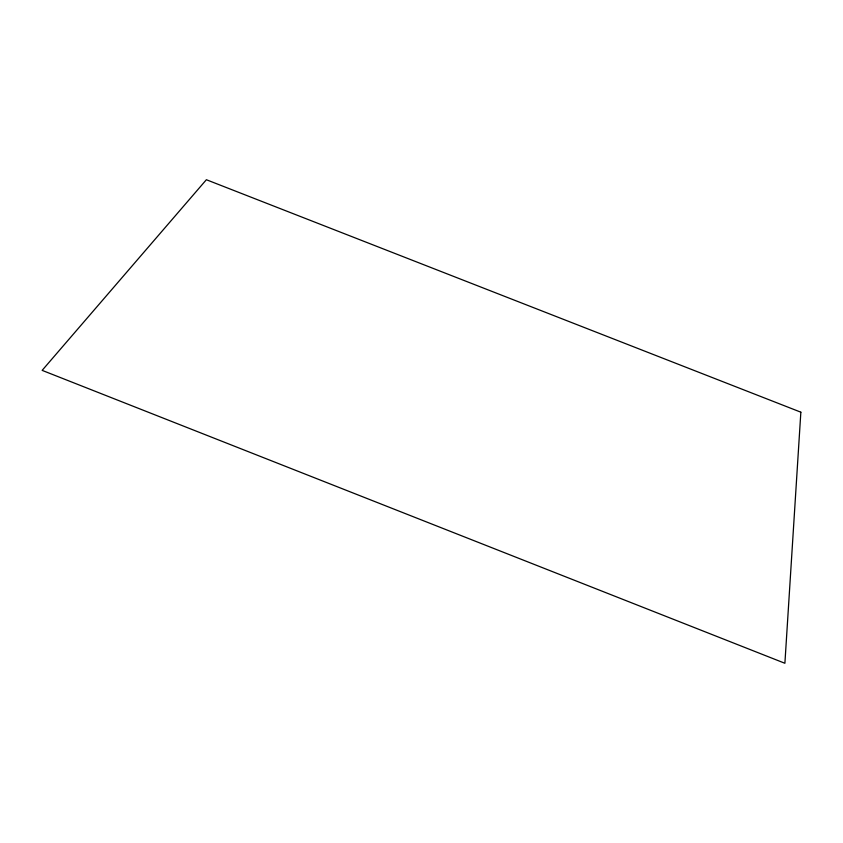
<?xml version="1.0" encoding="UTF-8"?>
<svg xmlns="http://www.w3.org/2000/svg" width="843" height="843" viewBox="0 0 843 843"><rect width="100%" height="100%" fill="white"/><g stroke="black" fill="none" stroke-linecap="round" stroke-linejoin="round"><path stroke-width="1.26" d="M800.85 412.185L784.896 663.272L42.15 370.372L206.377 179.728L800.85 412.185"/></g></svg>
